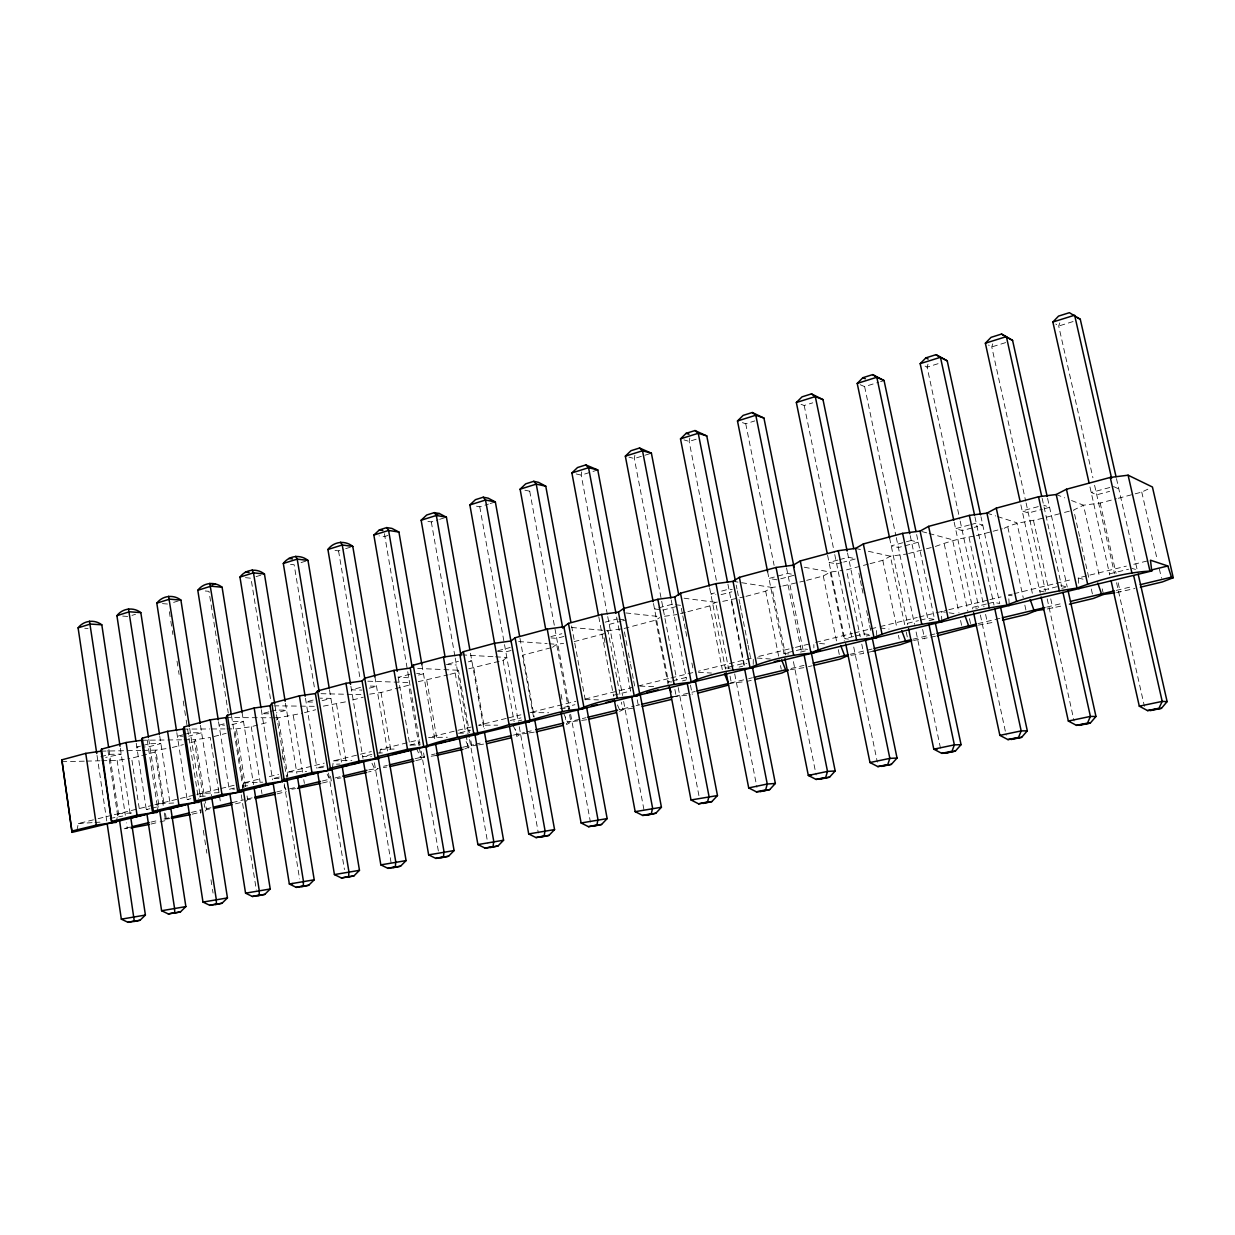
<?xml version="1.0" encoding="UTF-8"?>
<svg xmlns="http://www.w3.org/2000/svg" width="1235" height="1235" viewBox="0 0 1235 1235"><rect width="100%" height="100%" fill="white"/><g stroke="black" fill="none" stroke-linecap="round" stroke-linejoin="round"><path stroke-width="0.75" stroke-dasharray="5 3.75" d="M753.226 664.415L753.288 657.746L698.392 671.238M384.409 533.659L420.085 744.906L409.835 745.091L397.516 673.214M379.901 753.041L380.349 749.352L419.437 739.75M332.385 768.17L333.373 760.884L358.659 754.678M581.685 471.894L581.206 475.12L607.388 614.706M286.69 779.285L287.77 772.091L324.249 763.137M242.322 790.091L243.48 782.975L261.928 778.436M634.898 455.221L634.327 458.54L676.842 680.331M199.823 797.069L200.44 793.549L219.058 792.638M157.308 810.778L158.605 803.815L173.718 802.997M689.794 438.039L689.145 441.42L716.547 581.284M116.213 822.417L117.912 813.803L135.171 812.784M76.925 830.352L78.345 823.529L96.33 819.114M927.994 364.124L927.099 367.119L959.796 519.256M992.755 343.855L991.767 346.927L1025.683 501.101M1059.8 322.875L1058.704 326.025L1092.913 477.791M163.19 805.343L155.054 752.053L155.826 750.154L170.445 747.993M202.957 796.05L194.482 741.664L195.562 739.657L210.305 737.496L219.182 794.028M160.071 821.877L165.521 820.565L166.37 819.16L165.505 813.572M205.288 811.04L206.446 809.558L212.003 808.678M276.609 720.02L278.338 717.797L302.621 713.166M246.151 801.268L247.633 799.678L253.221 798.798M449.864 674.372L455.175 672.982L458.447 670.25L469.423 732.695M468.744 668.783L503.108 660.354L506.813 657.468L510.271 656.989M552.477 647.341L556.645 644.315L563.623 643.342M415.794 760.652L421.367 759.324L424.331 757.302L423.034 749.846M626.979 645.426L623.798 628.553L655.785 620.124L659.675 617.608M464.777 748.935L471.755 745.925L476.911 745.137M687.88 611.665L709.878 605.876L715.605 602.34L720.947 601.615M527.53 733.158L520.599 734.223L516.755 736.477L515.427 729.051M745.971 596.366L765.669 591.164L771.998 587.459L780.968 586.239M806.64 580.373L823.282 575.989L830.229 572.083L842.872 570.369M870.088 563.669L882.793 560.319L890.389 556.198L906.752 554.006M619.6 711.406L622.795 709.708L635.13 707.84M935.358 546.472C948.264 541.748 960.845 537.966 974.616 536.129M1004.178 528.333C1016.714 521.587 1030.932 521.757 1044.455 517.727M1118.262 498.276L1141.757 492.086L1147.855 489.183M131.96 615.385L135.51 614.289M173.626 602.387L179.09 600.673M256.031 576.652L262.762 574.553M301.062 562.589L306.265 560.968M335.009 550.424L338.544 550.887L343.886 549.22M345.676 548.664L351.018 546.997M387.913 535.465L384.255 536.623L379.052 535.851M427.912 521.355L431.308 521.926L438.024 519.827M439.706 519.302L444.739 517.727M476.478 506.18L479.767 506.798L488.427 504.096M490.156 503.556L495.343 501.935M524.906 490.187L529.722 491.19L533.288 490.079M597.771 469.948L581.206 475.12L575.618 473.808M649.703 453.739L634.327 458.54L628.939 457.12M696.185 439.212L689.145 441.42L683.958 439.876M742.436 422.648L745.739 423.759L754.832 420.903M801.052 404.308L804.186 405.497L812.738 402.826M860.178 384.702L864.624 386.632L878.764 382.217M880.54 381.661L884.075 380.565M938.075 363.692L927.099 367.119L924.336 365.73M1005.645 342.604L991.767 346.927L988.556 345.074M1073.091 321.548L1058.704 326.025L1055.786 324.033M100.869 756.685L109.668 754.338L121.231 754.106L105.654 757.441M140.435 746.141L136.823 747.098L140.636 747.036M142.241 745.647L149.466 743.717L160.89 743.563L148.277 746.913L142.55 747.005M182.95 734.794L177.377 736.276L183.027 736.23M184.802 734.3L190.375 732.803L201.629 732.741L188.677 736.183M224.075 723.818L219.074 725.161L224.631 725.146M268.829 711.885L261.944 713.722L269.245 713.768M270.542 711.422L275.698 710.048L286.597 710.156L276.331 712.888M313.134 700.06L306.064 701.943L313.227 702.067M360.574 687.401L351.466 689.84L362.009 690.103M409.912 674.248L398.226 677.351L408.538 677.737M448.12 664.044L458.432 661.296M497.813 650.783L510.209 647.48M550.887 636.627L561.848 633.709M605.119 622.162L617.006 618.982M672.056 604.301L654.535 608.979L663.349 609.997L677.289 606.308M714.432 593.001L710.804 593.958L715.883 594.668M721.672 591.071L728.912 589.126L732.247 589.62M837.855 560.072L829.055 562.419L836.682 563.932L841.93 562.542M839.615 559.594L848.414 557.247L855.901 558.822L843.675 562.079M969.382 524.983L955.566 528.673L962.219 530.556L972.501 527.824M971.111 524.52L976.298 523.131L982.782 525.091L974.214 527.376M1038.295 506.597L1022.179 510.889L1028.307 513.004L1042.494 509.221M1109.771 487.516L1091.215 492.472L1096.742 494.803L1109.617 491.376M231.871 724.698L243.527 721.611L232.442 721.595M322.103 700.708L330.903 698.377L320.22 698.176M369.265 688.173L376.521 686.259L369.543 686.042M418.495 675.097L423.466 673.77L416.658 673.492M468.42 661.821L471.832 660.91L468.513 660.74M511.105 650.475L505.825 651.879L496.038 651.262M563.978 636.426L556.707 638.356L551.026 637.908M609.195 624.401L621.004 621.267M622.702 620.819L626.068 619.908M721.07 594.668L731.861 591.797M780.721 578.814L795.587 574.862M1044.27 508.758L1049.596 507.338L1043.668 505.161M155.054 752.053L131.651 758.213L139.632 811.102M172.298 747.499L183.397 744.582M190.792 742.636L194.482 741.664M213.825 736.569L226.175 733.312M226.885 728.912L236.379 728.882L251.245 726.705L269.369 721.935M304.489 712.672L315.666 709.739M323.354 706.142L345.491 701.881M352.654 699.983L363.368 697.158M369.635 694.147L381.028 692.511L408.615 685.24L419.066 746.033M418.279 681.674L448.089 674.85M550.717 647.804L522.374 655.276L533.505 716.887M574.152 641.629L603.344 633.941L608.006 630.761L622.054 628.8M680.547 613.594L686.042 612.143M722.722 601.368L744.18 596.829M782.758 585.992L804.788 580.867M868.267 564.148L846.484 569.875L860.239 636.72M908.543 553.527L924.629 549.297M926.42 548.819L933.567 546.935M976.453 535.635L991.242 531.745M993.094 531.251L1002.326 528.827M1046.277 517.249L1062.702 512.911M1064.524 512.432L1071.826 510.503M1079.544 536.361L1073.663 510.024L1083.481 505.208L1100.184 503.031L1116.455 498.755M98.136 818.666L112.524 815.131M114.315 814.699L153.047 805.174M154.9 804.726L194.976 794.877M196.797 794.429L219.151 788.949M221.019 788.486L234.125 785.275M269.307 776.63L278.539 774.36M360.466 754.23L371.318 751.575M471.261 727.029L428.746 737.465L447.348 737.249M506.226 718.43L478.655 725.207L497.751 725.177M508.064 717.983L520.938 714.818M531.961 712.116L575.911 701.31M585.066 699.072L617.979 690.982M619.8 690.535L632.598 687.401M638.078 686.042L669.154 678.416M670.976 677.969L692.897 672.581M758.784 656.402L793.642 647.835M795.479 647.387L810.16 643.775M815.671 642.432L852.536 633.37M854.373 632.922L869.116 629.294M870.953 628.847L876.479 627.488L876.742 636.04M880.184 626.577L917.25 617.469M919.102 617.021L946.952 610.183M948.82 609.719L988.015 600.102M989.883 599.639L1001.076 596.891M1009.18 603.822L1008.547 595.054L1012.221 594.143M1014.043 593.695L1054.381 583.8M1056.203 583.337L1072.706 579.292M1078.711 583.275L1078.201 577.934L1126.382 566.109M1133.792 564.287L1148.612 560.644M110.054 818.45L122.774 816.042M149.929 808.693L146.286 809.573L150.099 809.357M151.751 808.246L159.037 806.455M190.9 798.659L187.149 799.585L190.916 799.385M234.233 788.053L229.185 789.288L234.727 789.041M279.342 777.016L272.41 778.714L279.681 778.42M324.018 766.086L316.886 767.83L324.033 767.599M371.858 754.384L362.673 756.623L371.426 756.407M409.835 745.091L419.931 742.621M460.146 732.772L470.55 730.225M510.287 720.514L521.016 717.89M563.839 707.408L574.908 704.691M613.44 695.274L630.576 691.075M686.135 677.475L668.444 681.813L671.933 681.967M853.539 636.519L844.663 638.696L848.414 639.097M855.315 636.087L864.207 633.91L871.586 634.759M907.447 623.32L918.485 620.634M920.322 620.171L927.67 618.38L934.571 619.399L916.385 533.366M986.41 604.008L972.439 607.419L977.348 608.268M988.154 603.575L993.388 602.294L999.748 603.483L980.976 516.724M1109.539 573.874L1128.574 569.212M518.221 720.962L521.772 720.098M682.461 680.902L685.981 680.037M739.07 667.085L742.698 666.205M800.45 652.111L807.273 650.444M866.291 636.056L869.811 635.191M929.091 620.726L934.571 619.399M1061.884 588.339L1065.465 587.459M130.555 827.033L123.114 828.808L127.344 828.515L126.495 822.85M151.025 822.109L158.481 820.333M164.023 818.99L169.488 817.678M191.394 812.429L202.339 809.805M206.091 808.894L211.71 807.551M232.334 802.596L243.588 799.894M247.278 799.014L252.804 797.687M276.764 791.928L285.98 789.721L281.935 781.338M289.623 788.841L296.879 787.096M322.32 780.999L329.575 779.254L327.151 774.144M335.179 777.911L340.798 776.568M368.817 769.837L378.25 768.355L375.687 770.254L368.478 771.983M383.653 766.271L387.358 765.391M415.053 758.738L424.238 756.53M431.555 754.77L435.199 753.906M462.616 747.314L473.545 744.69M475.351 744.257L482.607 742.528M513.42 735.118L524.52 732.463M526.388 732.015L533.86 730.225M563.484 712.888L567.483 722.151L580.481 719.032M582.333 718.585L586.054 717.689M617.485 704.953L619.476 709.662L634.265 706.111M636.118 705.664L639.823 704.784M674.943 696.355L695.243 691.476M730.286 683.063L746.882 679.08M748.719 678.648L752.408 677.753M791.11 668.459L804.016 665.372M850.143 654.303L872.327 648.977M913.005 639.205L935.265 633.864M977.981 623.613L1000.365 618.241M1046.709 607.111L1061.313 603.606M1116.224 590.423L1132.804 586.44M150.994 824.054L158.25 822.309M192.243 814.174L201.567 811.935M235.484 803.815L242.6 802.117M277.165 793.843L286.304 791.65M322.536 782.975L331.304 780.875L330.054 773.295M747.592 681.226L751.204 680.361M808.431 666.653L812.167 665.758M867.341 652.559L872.852 651.246M913.653 640.471L935.451 636.257M978.429 625.111L995.086 621.977M1047.234 608.979L1063.875 605.505M1116.533 592.553L1134.888 588.508M170.029 818.589L163.591 819.345M291.846 789.227L295.597 788.64M431.154 756.252L436.279 755.465M383.344 767.568L386.74 767.043M337.278 778.498L341.061 777.911M586.656 719.758L567.483 722.151M529.275 732.895L536.206 731.83M478.64 744.875L483.796 744.072M673.106 696.787L690.488 694.734M790.292 669.71L804.695 667.548M728.449 683.511L744.01 681.766M101.857 760.745L117.124 760.374L129.829 758.491M850.977 655.322L863.666 653.438L861.768 644.145M664.507 616.28L676.888 614.567M78.345 823.529L93.15 822.587M95.002 822.464L100.56 822.109M200.271 796.374L207.758 795.988M242.662 786L250.026 785.661M243.48 782.975L262.715 782.156M287.77 772.091L306.65 771.412M336.491 764.172L340.042 764.064M424.331 757.302L420.579 757.41L416.55 748.611M333.373 760.884L351.882 760.359M377.37 753.026L384.332 752.871M61.75 761.717L84.659 761.161M86.573 761.115L99.942 760.791M380.349 749.352L397.5 748.997M101.116 751.142L140.728 750.417M142.612 750.386L155.826 750.154L164.363 806.1M141.577 740.259L182.07 739.811M183.984 739.78L195.562 739.657L204.393 796.328M520.599 734.223L517.048 734.254L513.034 725.161M458.417 733.204L468.42 733.127M183.181 729.082L209.78 728.974M211.679 728.974L224.986 728.928M225.974 717.581L270.851 717.767M272.734 717.782L278.338 717.797L287.817 776.306M530.124 712.564L548.664 712.749M619.476 709.662L622.795 709.708L621.39 702.19M273.846 705.803L298.608 706.111M300.506 706.142L315.759 706.343M560.15 708.303L569.567 708.442M320.992 693.684L345.275 694.24M347.143 694.286L362.087 694.61M585.143 699.566L598.419 699.859M367.798 681.195L411.471 682.646M639.915 686.12L656.356 686.722M417.662 668.413L458.447 670.25M446.391 664.507L456.456 665.001M698.454 672.334L711.483 673.044M461.751 654.843L493.676 656.711M495.544 656.819L506.813 657.468M84.752 628.275L88.071 628.476M730.271 668.212L725.254 667.903L743.532 663.442L746.835 663.658M122.666 616.08L128.425 616.497M518.669 641.536L547.151 643.62M549.05 643.759L556.645 644.315L569.227 712.888M757.07 658.023L770.316 659.011M788.733 653.933L783.963 653.547L802.858 648.915L807.551 649.332M162.48 603.622L168.161 604.085M571.573 627.473L608.006 630.761L619.985 694.672M205.272 590.994L208.993 591.333L228.29 713.058M819.592 643.435L827.265 644.191M618.828 619.167L624.262 619.723M245.472 577.656L250.967 578.227L270.666 700.029M625.836 612.946L659.119 616.574M290.534 564.333L294.146 564.75L314.771 689.701M675.545 604.733L680.778 605.382M880.092 627.936L889.107 629.078M684.067 598.203L715.605 602.34L728.542 668.521M733.034 581.345L771.998 587.459L785.491 654.967M954.007 613.579L941.348 611.557L941.78 620.217M777.016 579.802L768.957 578.459L787.668 573.457L792.422 574.29M804.34 567.236L830.229 572.083L844.308 640.965M1008.547 595.054L1012.144 595.779M1044.254 591.935L1039.762 590.947L1061.467 585.637L1065.82 586.671M855.562 548.417L861.073 549.652M868.39 551.289L890.389 556.198L904.699 624.632M1078.201 577.934L1083.543 579.323M921.897 531.575L927.315 533.011M929.106 533.505L952.571 539.772L967.854 611.171M1132.032 568.378L1135.49 569.428M986.935 513.127L995.75 515.968M997.509 516.539L1016.899 522.791L1032.46 593.773M1056.218 494.509L1064.74 497.859M1071.548 500.53L1083.481 505.208L1099.737 577.718M1113.476 486.528L1118.817 488.937M372.013 763.292L374.437 768.494M466.089 741.525L468.096 746.002L471.755 745.925L470.751 740.259M1141.757 492.086L1157.18 559.47M1159.325 568.841L1161.456 578.196M1116.471 478.593L1137.327 570.431M1100.184 503.031L1116.07 573.472M1118.154 582.75L1120.253 592.013M1094.596 485.278L1114.495 573.519M1116.563 582.704L1144.428 706.358M1089.965 486.945L1109.786 575.016M1102.237 588.863L1103.488 594.436M1079.961 538.244L1089.208 579.632M1091.308 589.033L1092.574 594.668M1047.604 498.369L1067.256 587.026M1042.139 498.322L1061.699 586.687M1033.51 520.614L1048.685 589.527M1050.738 598.851L1052.791 608.16M1026.1 502.969L1045.536 591.333M1047.187 598.851L1074.08 721.055M1020.866 504.868L1040.271 593.217M1007.868 527.36L1023.228 597.709M1024.849 605.119L1026.053 610.661M974.94 516.878L994.005 605.119M969.058 537.58L983.986 606.91M985.592 614.397L987.614 623.768M960.197 521.124L978.753 607.527M980.374 615.045L1006.201 735.242M954.161 522.158L972.779 608.948M969.46 618.673L971.065 626.191M944.281 544.11L958.978 613.008M960.568 620.449L961.756 626.037M910.226 535.619L928.118 620.464M922.622 629.418L924.614 638.85M864.624 386.632L895.9 535.697M896.301 537.596L914.517 624.385M916.108 631.934L940.653 748.935M889.586 538.012L907.74 624.74M906.243 632.027L908.173 641.274M882.793 560.319L896.857 627.781M898.416 635.284L899.203 639.02M858.865 573.179L860.023 578.829M860.424 580.712L861.582 586.378M861.968 588.261L863.141 593.927M866.6 610.677L867.757 616.234M868.143 618.087L869.286 623.644M869.672 625.497L870.814 631.054M847.534 552.971L864.608 635.886M804.186 405.497L834.381 552.693M834.767 554.577L852.181 639.498M853.725 647.047L877.329 762.165M827.574 555.194L844.925 640.008M823.282 575.989L836.759 642.061M838.303 649.61L839.445 655.276M786.541 567.884L803.244 650.799M788.131 585.251L801.314 650.721M745.739 423.759L774.113 565.368M793.426 661.651L816.134 774.947M767.63 571.82L784.21 654.766M765.669 591.164L778.652 656.248M780.505 665.557L781.246 669.262M736.214 585.128L736.971 588.91M737.341 590.809L739.95 604.023M740.228 605.459L741.432 611.572M741.726 613.023L747.777 643.682M748.055 645.102L749.259 651.246M749.552 652.667L750.756 658.795M731.629 600.133L744.628 666.144M727.924 584.14L743.887 665.233M734.702 673.909L756.931 787.312M730.024 676.085L731.506 683.65M709.631 587.906L725.47 669.046M709.878 605.876L722.305 669.617M681.334 608.299L682.43 613.98M682.801 615.864L683.897 621.545M684.36 623.968L685.44 629.557M685.795 631.409L686.876 636.982M691.893 663.025L693.02 668.83M690.473 685.178L692.264 694.471M671.207 599.901L686.459 679.188M678.231 687.586L699.627 799.277M674.881 689.423L676.301 696.88M653.485 603.514L668.644 682.862M655.785 620.124L668.073 684.437M628.399 652.929L630.174 662.3M630.514 664.183L631.934 671.67M632.289 673.554L633.354 679.173M633.694 681.056L634.759 686.675M637.229 699.797L638.649 707.3M616.651 617.068L630.869 692.696M607.728 616.589L622.533 695.521M623.644 701.465L644.161 810.87M604.054 637.661L605.088 643.265M598.759 616.744L613.61 696.231M571.589 625.944L582.658 685.888M582.75 686.382L585.73 702.561M529.722 491.19L570.308 712.425M570.647 714.324L590.423 822.093M569.567 714.741L570.925 722.151L566.618 724.544L565.229 717.01M561.091 694.425L562.126 700.075M519.981 638.294L534.23 717.072M479.767 506.798L518.932 724.883M519.256 726.736L538.337 832.977M503.108 660.354L514.1 721.626M473.885 668.042L484.568 728.449M470.473 653.222L483.95 729.329M431.308 521.926L454.912 656.248M455.236 658.131L469.207 737.588M469.532 739.487L487.825 843.536M455.175 672.982L465.719 733.05M466.058 734.933L468.358 748.07M426.785 680.454L437.113 740.043M421.907 664.754L434.828 739.364M421.181 751.22L438.826 853.771M419.406 747.931L421.367 759.324M381.028 692.511L390.955 750.911M374.946 677.027L387.79 752.732M338.544 550.887L359.956 677.907M374.421 762.751L391.263 863.697M350.879 686.274L362.982 758.475M336.553 704.228L346.155 761.856M329.467 689.717L341.508 762.134M328.51 773.002L344.457 869.563M305.446 698.161L316.963 768.355M293.312 715.621L302.529 772.122M303.764 779.64L304.381 783.407M285.455 703.178L296.894 773.434M275.05 706.019L286.458 776.429M282.383 755.619L282.985 759.371M284.22 783.762L299.596 878.919M261.295 709.708L272.58 779.81M251.245 726.705L260.168 782.465M261.357 789.906L261.944 793.626M242.075 712.502L253.576 784.611M245.564 786.633L236.379 728.882L234.99 730.981L244.036 787.976M247.046 795.942L247.633 799.678M231.47 715.435L242.925 787.668M241.242 794.831L256.324 889.926M218.533 721.734L229.339 790.307M219.475 795.927L220.648 803.46M200.471 725.3L211.494 795.803M204.686 798.211L206.446 809.558M204.13 803.553L204.701 807.289M189.681 728.326L200.317 796.714M169.349 611.696L170.523 619.291M170.816 621.205L172.005 628.8M172.298 630.699L172.885 634.512M177.022 661.126L178.21 668.722M178.504 670.636L179.09 674.433M183.228 701.048L184.401 708.658M184.694 710.557L185.883 718.168M186.176 720.067L187.365 727.662M187.658 729.561L198.434 798.983M200.055 809.419L200.657 813.217M203.312 830.337L204.485 837.932M204.778 839.846L205.967 847.442M206.26 849.34L206.847 853.153M210.984 879.768L212.173 887.378M212.466 889.277L213.053 893.075M176.806 732.633L187.396 801.175M159.716 735.906L170.183 804.186M164.348 812.954L165.521 820.565M148.756 739.009L159.176 807.381M147.243 740.074L157.432 807.042M136.236 743.223L146.61 811.75M120.335 748.117L130.184 813.711M117.124 760.374L125.353 815.27M108.927 749.413L118.915 816.273M107.908 750.293L117.85 816.875M97.025 755.419L106.92 822.062M813.85 644.562L813.88 647.943M911.245 540.482L891.222 545.824L898.385 547.537L918.253 542.242L911.245 540.482"/><path stroke-width="1.5" d="M270.033 705.741L254.163 708.025L227.379 715.235L225.974 717.581L210.243 719.851L184.231 726.859L183.181 729.082L167.574 731.352L142.287 738.159L141.577 740.259L126.094 742.528L101.502 749.151L101.116 751.142L85.755 753.381L61.843 759.834L72.047 832.359L1151.746 570.987L1150.464 560.196L1167.816 565.985L1171.475 577.162L1173.25 577.718L1152.425 487.007L1128.095 475.197L1110.265 477.436L1066.453 489.245L1056.218 494.509L1038.512 496.763L996.274 508.141L986.935 513.127L969.351 515.396L928.612 526.372L920.09 531.081L902.631 533.366L863.327 543.956L855.562 548.417L838.241 550.702L800.295 560.937L793.256 565.167L776.059 567.452L739.379 577.332L733.034 581.345L715.976 583.646L680.516 593.201L674.789 596.999L657.869 599.299L623.567 608.531L618.442 612.128L601.646 614.428L568.455 623.382L563.901 626.793L547.244 629.094L515.088 637.754L511.074 640.98L494.54 643.281L463.403 651.679L459.883 654.735L443.488 657.035L413.293 665.171L410.252 668.073L393.98 670.373L364.695 678.247L362.102 681.01L345.97 683.295L317.565 690.952L315.388 693.561L299.395 695.845L271.808 703.271L270.033 705.741L282.244 781.276L286.427 781.091M72.047 832.359L61.843 759.834M101.502 749.151L111.768 822.711L96.345 825.119L72.217 831.001M142.287 738.159L153.387 811.241L152.584 812.784L137.054 815.208L112.231 821.26M242.045 791.867L221.976 794.537L195.717 800.928L194.574 802.58L178.905 805.019L153.387 811.241M1111.052 580.635L1139.303 706.188L1147.547 710.604L1161.456 708.303L1167.121 701.619L1138.176 574.182M332.138 769.992L311.976 772.616L284.127 779.393L282.244 781.276L266.312 783.731L239.281 790.323L237.768 792.083L225.974 717.581M1041.09 596.968L1068.337 721.039L1076.472 725.362L1090.289 723.077L1095.97 716.485L1068.043 590.515M973.581 612.714L999.871 735.365L1007.914 739.595L1021.638 737.326L1027.319 730.827L1000.489 606.879M908.543 628.522L933.799 749.182L941.749 753.335L945.145 753.196L955.381 751.065L961.062 744.674L935.528 623.922M845.697 643.79L869.98 762.535L877.838 766.611L891.377 764.357L897.042 758.043L872.111 637.306M784.951 658.548L808.323 775.441L816.088 779.439L829.519 777.185L835.184 770.964L811.179 652.08M726.211 672.813L748.703 787.915L756.376 791.836L760.467 791.512L769.698 789.597L775.364 783.469L752.624 668.243M107.198 823.961L121.339 919.164L127.992 922.313L140.034 920.26L145.406 915.058L130.879 818.311M669.355 686.629L691.013 799.971L698.593 803.831L711.839 801.608L717.473 795.556L695.212 680.176M614.32 700.013L635.176 811.657L642.679 815.44L647.155 815.023L655.816 813.232L661.435 807.258L640.332 695.459M560.999 712.981L581.098 822.973L588.508 826.694L601.553 824.486L607.157 818.604L586.579 707.161M1089.131 483.194L1052.868 322.026L1058.549 316.098L1069.402 312.687L1080.285 319.294L1116.039 476.725M509.422 726.165L528.703 833.934L536.036 837.592L548.973 835.4L554.561 829.58L534.709 719.743M1020.033 501.101L985.36 343.207L991.057 337.34L1001.523 334.052L1012.592 340.428L1047.187 496.501M459.312 738.345L477.899 844.57L485.154 848.152L497.983 845.975L503.571 840.232L484.521 732.556M953.76 520.259L920.183 363.661L925.88 357.872L935.991 354.677L947.23 360.836L980.559 514.841M410.807 750.787L428.638 854.867L435.816 858.402L448.537 856.241L454.094 850.575L435.708 744.396M363.615 762.273L380.828 864.87L387.929 868.344L400.557 866.198L406.083 860.61L388.114 754.616M889.586 538.012L857.213 383.421L862.894 377.694L872.682 374.622L884.075 380.565L915.984 531.482M317.596 772.137L334.423 874.581L341.447 877.992L353.966 875.862L359.478 870.335L342.11 765.762M273.197 783.592L289.345 884.013L296.292 887.378L308.719 885.263L314.215 879.799L297.512 777.232M827.188 553.311L796.343 402.517L802.024 396.852L811.472 393.888L823.004 399.631L853.786 548.649M229.942 794.12L245.564 893.167L252.434 896.486L264.769 894.372L270.218 888.984L254.178 788.409M767.63 571.82L737.48 420.981L743.146 415.392L752.285 412.521L763.94 418.063L794.043 567.158M187.982 804.973L202.988 902.075L209.796 905.332L222.022 903.248L227.456 897.922L212.034 799.277M709.26 586.023L680.5 438.857L686.151 433.331L695.012 430.552L706.775 435.924L735.473 581.361M146.903 813.649L161.6 910.735L168.331 913.946L180.464 911.878L185.868 906.598L170.754 807.983M653.13 601.63L625.342 456.163L630.977 450.713L639.545 448.012L651.401 453.199L678.787 595.069M598.404 614.86L571.898 472.928L577.517 467.54L585.822 464.916L597.771 469.948L624.231 610.183M545.746 629.526L520.105 489.183L525.693 483.858L533.752 481.31L538.522 482.36L545.762 486.189L570.879 622.178M315.388 693.561L328.031 770.146L330.316 768.139L359.014 761.161L375.193 758.676L377.925 756.546L407.504 749.352L423.821 746.851C451.3 736.523 481.079 733.991 509.082 724.605L469.871 504.945L475.444 499.666L483.256 497.211L488.18 498.168L495.343 501.935L519.642 636.395M445.048 656.788L421.15 520.228L426.692 515.01L434.272 512.633L439.336 513.513L446.422 517.203L469.809 649.44M397.191 671.315L373.85 535.064L379.377 529.908L386.74 527.592L391.912 528.41L398.92 532.038L421.907 664.754M350.555 684.375L327.923 549.482C333.712 541.409 345.198 540.127 352.793 546.441L374.946 677.027M305.122 696.262L283.309 563.469C289.067 555.518 300.445 554.237 307.994 560.428L329.158 687.818M261.002 707.809L239.96 577.085C245.672 569.242 256.942 567.946 264.444 574.028L285.146 701.279M218.225 719.835L197.801 590.299C203.482 582.58 214.643 581.268 222.099 587.242L242.075 712.502M176.512 730.734L156.814 603.159C162.449 595.548 173.518 594.236 180.912 600.102L200.178 723.401M135.943 741.324L116.924 615.678C122.527 608.16 133.488 606.848 140.821 612.622L159.423 734.007M96.747 753.52L78.098 627.859C83.656 620.449 94.524 619.136 101.81 624.802L120.042 746.218M174.027 913.205L180.464 911.878M215.399 904.622L222.022 903.248M582.642 709.168C557.155 709.554 533.875 721.425 509.082 724.605M637.646 695.814C617.855 697.389 597.215 701.264 579.061 709.122L563.901 626.793M257.945 895.792L264.769 894.372M694.456 682.013C674.094 683.557 652.944 687.741 634.188 695.722L618.442 612.128M753.196 667.764C732.216 669.262 710.526 673.77 691.137 681.874L674.789 596.999M301.726 886.715L308.719 885.263M813.927 653.006C792.314 654.457 770.053 659.336 750.031 667.564L733.034 581.345M728.557 685.07L697.821 693.144M876.788 637.754C854.512 639.143 831.634 644.408 810.932 652.759L793.256 565.167M788.486 669.972L781.987 672.982L754.832 679.497M1151.746 570.987C1126.582 572.129 1100.771 579.246 1077.028 588.076C1053.285 591.565 1029.141 595.98 1006.895 605.119C984.002 608.546 960.629 612.606 939.248 621.56C917.188 624.925 894.541 628.646 873.963 637.43L855.562 548.417M346.757 877.359L353.966 875.862M911.831 640.733L900.377 644.655L872.852 651.246M393.131 867.742L400.557 866.198M976.592 625.389L937.257 635.824M1043.544 609.519L1036.134 610.599L1026.872 614.366L1002.573 620.186M1114.665 592.815L1103.488 594.436L1093.407 598.435L1069.402 604.177M440.895 857.831L448.537 856.241M1173.25 577.718L1162.32 581.947L1140.368 587.196M490.11 847.611L497.983 845.975M540.837 837.098L548.973 835.4M593.155 826.23L601.553 824.486M647.155 815.023L655.816 813.232M702.885 803.46L711.839 801.608M212.096 584.881L215.369 583.846M436.31 514.47L439.336 513.513M78.098 627.859L90.217 624.061L101.81 624.802M116.924 615.678L129.366 611.773L140.821 612.622M156.814 603.159L169.596 599.145L180.912 600.102M197.801 590.299L210.953 586.177L222.099 587.242M239.96 577.085L253.484 572.839L264.444 574.028M283.309 563.469L297.218 559.115L307.994 560.428M327.923 549.482L342.249 544.99L352.793 546.441M373.85 535.064L388.593 530.448L398.92 532.038M421.15 520.228L436.341 515.458L446.422 517.203M469.871 504.945L485.525 500.036L495.343 501.935M520.105 489.183L536.237 484.12L545.762 486.189M571.898 472.928L588.555 467.71L597.771 469.948M625.342 456.163L642.524 450.775L651.401 453.199M680.5 438.857L698.254 433.284L706.775 435.924M737.48 420.981L755.805 415.238L763.94 418.063M796.343 402.517L815.301 396.574L823.004 399.631M857.213 383.421L876.819 377.262L884.075 380.565M920.183 363.661L940.468 357.301L947.23 360.836M985.36 343.207L1006.371 336.615L1041.722 496.439M1052.868 322.026L1074.62 315.203L1111.608 478.3M760.467 791.512L769.698 789.597M819.963 779.177L829.519 777.185M881.497 766.41L891.377 764.357M945.145 753.196L955.381 751.065M1011.048 739.518L1021.638 737.326M1079.313 725.346L1090.289 723.077M1150.078 710.665L1161.456 708.303M132.099 817.755L145.128 814.591M169.102 808.755L185.528 804.772M215.168 797.563L226.422 794.831M254.286 788.053L261.666 786.263M265.355 785.367L272.719 783.577M296.477 777.803L307.376 775.148M311.004 774.268L318.275 772.492M342.357 766.642L347.961 765.283M351.713 764.372L359.184 762.551M392.545 754.446L409.171 750.401M438.487 743.269L445.804 741.494M449.463 740.614L454.943 739.271M591.349 706.111L596.922 704.768M606.215 702.499L613.641 700.693M646.939 692.603L658.039 689.902M774.283 661.651L779.825 660.308M814.884 651.787L820.411 650.428M1151.221 570.014L1167.816 565.985M132.423 826.586L149.173 822.556M171.325 817.246L189.572 812.862M213.593 807.103L232.334 802.596M254.642 797.239L274.926 792.376M298.7 786.664L320.498 781.431M342.666 776.12L366.949 770.285M389.195 764.944L413.2 759.185M437.036 753.458L460.794 747.762M486.235 741.648L511.614 735.566M535.728 729.777L563.747 723.046M587.906 717.242L617.623 710.11M641.675 704.336L673.106 696.787M697.08 691.029L728.449 683.511L724.497 673.754M754.245 677.32L785.583 669.787L781.662 659.861M813.247 663.149L848.291 654.735M874.164 648.529L911.152 639.653M937.133 633.416L976.129 624.061M1002.233 617.793L1044.887 607.543M1070.452 601.414L1114.387 590.87M1140.167 584.68L1171.475 577.162M149.173 824.486L130.987 827.944M190.375 814.621L171.866 818.296M231.918 804.68L213.84 808.385M275.343 794.275L255.089 798.505M320.776 783.407L297.481 788.347M366.671 772.415L344.843 777.324M413.941 761.1L390.121 766.518M462.986 749.352L436.279 755.465M487.238 743.547L511.228 737.804M536.206 731.83L563.037 725.408M588.493 719.31L616.141 712.688M642.246 706.451L670.96 699.566M814.05 665.31L840.217 659.042L847.349 655.862L844.601 655.631L840.711 645.504M121.339 919.164L145.406 915.058M161.6 910.735L185.868 906.598M202.988 902.075L227.456 897.922M245.564 893.167L270.218 888.984M334.423 874.581L359.478 870.335M380.828 864.87L406.083 860.61M428.638 854.867L454.094 850.575M477.899 844.57L503.571 840.232M528.703 833.934L554.561 829.58M581.098 822.973L607.157 818.604M635.176 811.657L661.435 807.258M691.013 799.971L717.473 795.556M748.703 787.915L767.259 784.024L775.364 783.469M869.98 762.535L889.848 758.383L897.042 758.043M999.871 735.365L1021.175 730.904L1027.319 730.827M1068.337 721.039L1090.412 716.423L1095.97 716.485M1139.303 706.188L1162.212 701.403L1167.121 701.619M127.992 922.313L134.275 921.017L119.718 821.568M168.331 913.946L174.783 912.603L174.506 908.034L159.747 811.179M209.796 905.332L216.418 903.958L216.264 899.296L200.904 800.512M252.434 896.486L259.257 895.066L259.211 890.312L243.527 791.465M296.292 887.378L303.316 885.912L303.409 881.064L287.076 780.227M341.447 877.992L348.671 876.495L348.887 871.555L331.983 769.297M387.929 868.344L395.37 866.8L395.74 861.752L378.111 757.425M435.816 858.402L443.488 856.812L443.998 851.656L425.967 747.113M485.154 848.152L493.074 846.515L493.738 841.251L474.719 733.281M536.036 837.592L544.187 835.894L545.021 830.522L525.307 720.993M588.508 826.694L596.937 824.949L597.941 819.453L577.733 709.569M642.679 815.44L651.37 813.633L652.574 808.014L631.579 696.478M698.593 803.831L707.578 801.963L708.983 796.22L687.185 682.955M756.376 791.836L765.638 789.906L767.259 784.024L744.628 669M816.088 779.439L825.675 777.448L827.512 771.412L804 654.581M877.838 766.611L887.764 764.558L889.848 758.383L865.395 639.653M941.749 753.335L952.015 751.204L954.362 744.875L928.905 624.231M1007.914 739.595L1018.551 737.388L1021.175 730.904L994.808 608.87M1076.472 725.362L1087.495 723.077L1090.412 716.423L1062.949 592.321M1147.547 710.604L1158.97 708.226L1162.212 701.403L1133.715 575.788M133.766 921.557L140.034 920.26M292.973 883.581L289.345 884.013L314.215 879.799M116.213 822.417L111.768 822.711L101.116 751.142M811.441 775.24L808.323 775.441L827.512 771.412L835.184 770.964M156.984 812.522L152.584 812.784L141.577 740.259M198.912 802.349L194.574 802.58L183.181 729.082M937.226 749.058L933.799 749.182L954.362 744.875L961.062 744.674M379.222 758.568L375.193 758.676L362.102 681.01M427.742 746.774L423.821 746.851L410.252 668.073M477.775 734.624L473.947 734.671L459.883 654.735M529.383 722.104L525.678 722.089L511.074 640.98M245.41 572.083L249.084 572.484M908.173 641.274L905.595 640.98L901.735 630.668M288.789 558.436L292.402 558.868M941.873 621.946L939.248 621.56L920.09 531.081M971.065 626.191L968.657 625.852L964.844 615.323M379.377 529.908L382.835 530.448M1009.304 605.567L1006.895 605.119L986.935 513.127M1036.134 610.599L1033.927 610.183L1030.16 599.454M1079.205 588.601L1077.028 588.076L1056.218 494.509M1103.488 594.436L1101.496 593.958L1097.776 583.013M686.151 433.331L689.022 434.211M862.894 377.694L865.364 378.79M925.88 357.872L928.164 359.045M1012.592 340.428L1001.523 334.052M1077.074 317.472L1080.285 319.294M935.991 354.677L940.468 357.301L974.538 514.995M872.682 374.622L876.819 377.262L909.824 533.736M811.472 393.888L815.301 396.574L847.133 551.088M752.285 412.521L755.805 415.238L786.17 566M695.012 430.552L698.254 433.284L727.554 582.256M639.545 448.012L642.524 450.775L670.852 598.018M585.822 464.916L588.555 467.71L615.941 613.286M533.752 481.31L536.237 484.12L562.743 628.106M483.256 497.211L485.525 500.036L511.028 641.675M434.272 512.633L436.341 515.458L461.025 655.631M386.74 527.592L388.593 530.448L412.197 667.286M340.582 542.134L342.249 544.99L377.925 756.546M295.736 556.244L297.218 559.115L319.139 691.662M252.156 569.968L253.484 572.839L274.741 704.12M669.138 687.2L671.13 692.001M209.796 583.306L231.161 713.537M168.593 596.273L189.387 726.427M128.502 608.901L148.462 737.11M89.491 621.174L108.649 747.499M1128.095 475.197L1149.8 570.385M1110.265 477.436L1131.908 572.917M1066.453 489.245L1087.541 583.723M1038.512 496.763L1059.259 590.623M996.274 508.141L1016.513 601.028M969.351 515.396L989.25 607.666M928.612 526.372L948.017 617.701M902.631 533.366L921.727 624.107M863.327 543.956L881.96 633.802M838.241 550.702L856.581 639.977M800.295 560.937L818.188 649.332M776.059 567.452L793.673 655.291M739.379 577.332L756.576 664.337M715.976 583.646L732.911 670.096M680.516 593.201L697.049 678.833M657.869 599.299L674.156 684.406M623.567 608.531L639.483 692.85M601.646 614.428L617.33 698.254M568.455 623.382L583.769 706.42M547.244 629.094L562.342 711.638M515.088 637.754L529.846 719.557M463.403 651.679L477.621 732.278M443.488 657.035L457.506 737.171M413.293 665.171L427.001 744.597M393.98 670.373L407.504 749.352M345.97 683.295L359.014 761.161M317.565 690.952L330.316 768.139M299.395 695.845L311.976 772.616M271.808 703.271L284.127 779.393M254.163 708.025L266.312 783.731M227.379 715.235L239.281 790.323M210.243 719.851L221.976 794.537M184.231 726.859L195.717 800.928M167.574 731.352L178.905 805.019M126.094 742.528L137.054 815.208M85.755 753.381L96.345 825.119"/></g></svg>
